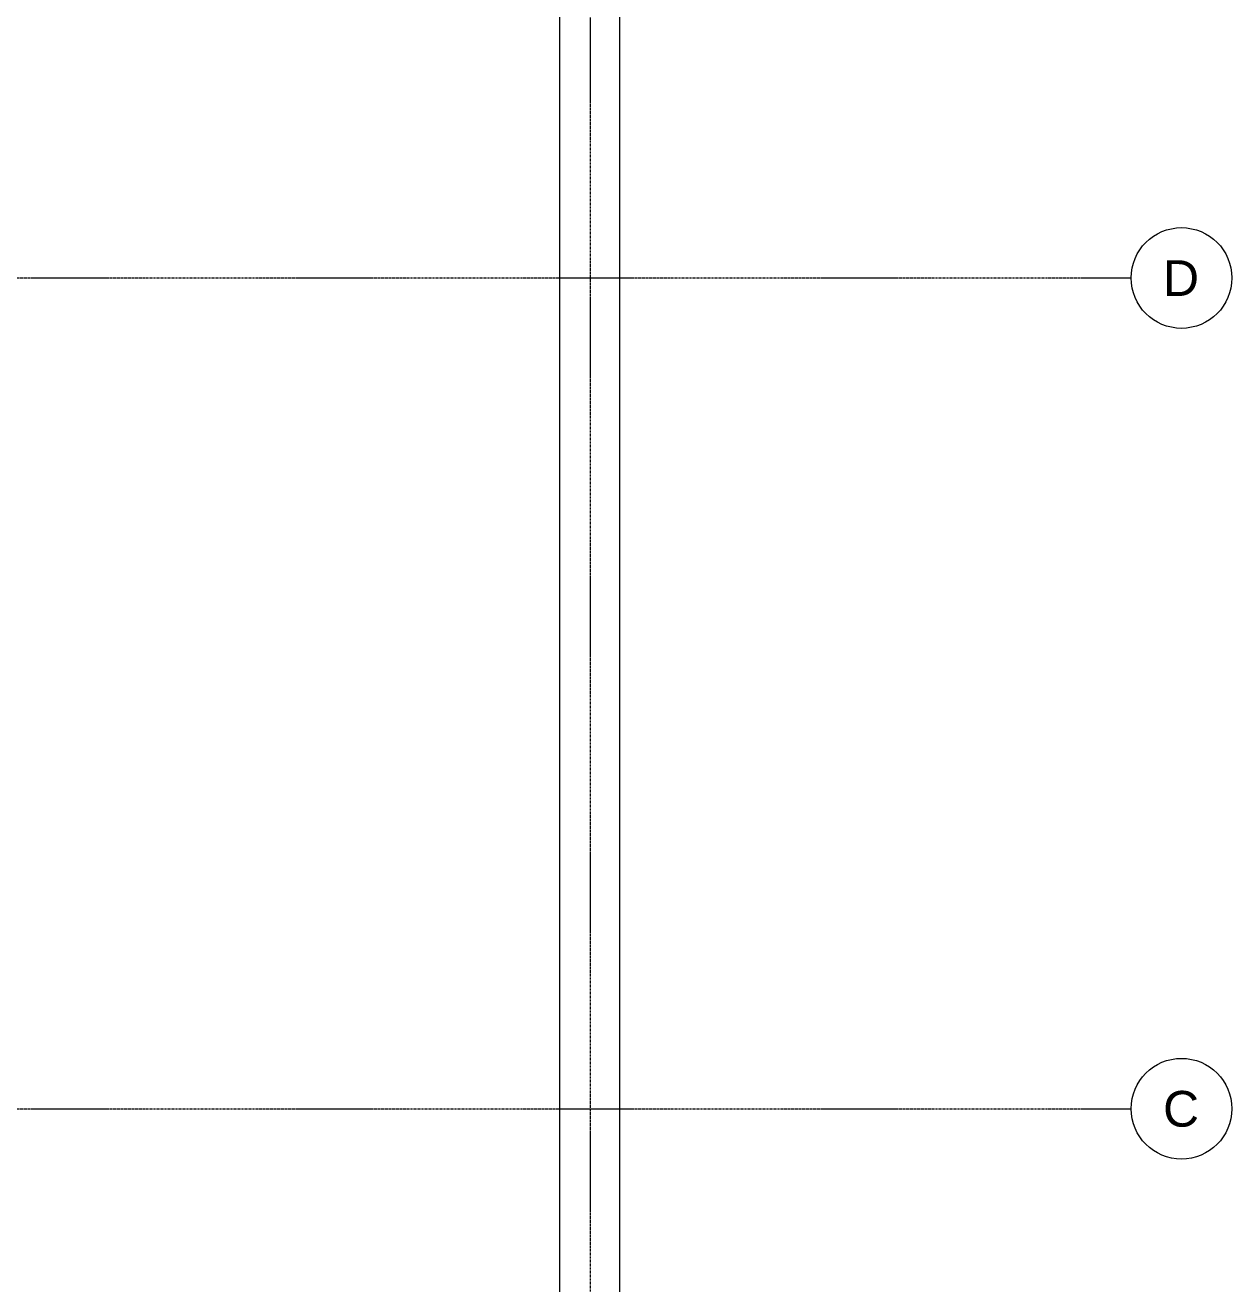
# Model space of a CAD drawing. Header units: inches. Extents: x -203 to 2070, y -968 to 768.
# Drawn here: x 1782.4 to 2070, y -255.1 to 44.9 of the extents above; entities that cross this region are included whole.
import ezdxf

# ---------------------------------------------------------------- set-up
doc = ezdxf.new("R2010")
doc.units = ezdxf.units.IN
doc.header["$MEASUREMENT"] = 0
doc.linetypes.add('Grid Line 1_2_', pattern=[0.875, 0.5, -0.125, 0.125, -0.125])
for name, color, linetype, lineweight in [('A-Wall-Exst', 7, 'Continuous', 9), ('Jenner and Block 11fl_BB_dwg', 8, 'Continuous', 9), ('S-GRID', 1, 'Continuous', 9), ('S-GRID-IDEN', 1, 'Continuous', 9)]:
    doc.layers.add(name, color=color, linetype=linetype, lineweight=lineweight)
doc.styles.add('Swis721 Lt BT_1', font='swissl.ttf', dxfattribs={"height": 8.514638})

# ---------------------------------------------------------------- blocks, each defined once
blk = doc.blocks.new('Jenner and Block 11fl_BB_dwg-4752473-LEVEL 11 - POWER _ SIGNAL')
at = {"layer": 'A-Wall-Exst', "flags": 128}
for points in [[(1924.09, 337.71), (1924.09, -538.81), (1737.17, -538.81)], [(1737.17, -525.05), (1909.84, -525.05), (1909.84, 337.71)]]:
    blk.add_lwpolyline(points, dxfattribs=at)
blk = doc.blocks.new('Grid - Grid Head - Circle-50561-LEVEL 11 - POWER _ SIGNAL')
at = {"layer": 'S-GRID-IDEN'}
blk.add_circle((0, 0), 0.125, dxfattribs=at)

msp = doc.modelspace()

# ---------------------------------------------------------------- linework, layer by layer
at = {"layer": 'S-GRID', "linetype": 'Grid Line 1_2_'}
for p, q in [((1917.11, -968.26), (1917.11, 744.46)), ((-203.03, -15.31), (2046, -15.31)), ((-203.03, -213.31), (2046, -213.31))]:
    msp.add_line(p, q, dxfattribs=at)

# ---------------------------------------------------------------- block references
at = {"layer": 'Jenner and Block 11fl_BB_dwg', "color": 7}
msp.add_blockref('Jenner and Block 11fl_BB_dwg-4752473-LEVEL 11 - POWER _ SIGNAL', (0, 0), dxfattribs=at)
at = {"layer": 'S-GRID-IDEN', "xscale": 95.99999999999994, "yscale": 95.99999999999994, "zscale": 95.99999999999994, "rotation": 269.9999999999994}
for p in [(2058, -15.31), (2058, -213.31)]:
    msp.add_blockref('Grid - Grid Head - Circle-50561-LEVEL 11 - POWER _ SIGNAL', p, dxfattribs=at)

# ---------------------------------------------------------------- next in the draw order: texts
at = {"layer": 'S-GRID-IDEN', "char_height": 8.51, "width": 9.936, "attachment_point": 2, "line_spacing_factor": 1.00667, "style": 'Swis721 Lt BT_1', "bg_fill": 3, "box_fill_scale": 1.25, "bg_fill_color": 0, "bg_fill_transparency": 0}
for s, insert in [('D', (2057.9, -11.08)), ('C', (2057.9, -209.08))]:
    msp.add_mtext(s, dxfattribs=dict(at, insert=insert))

doc.saveas('drawing.dxf')
